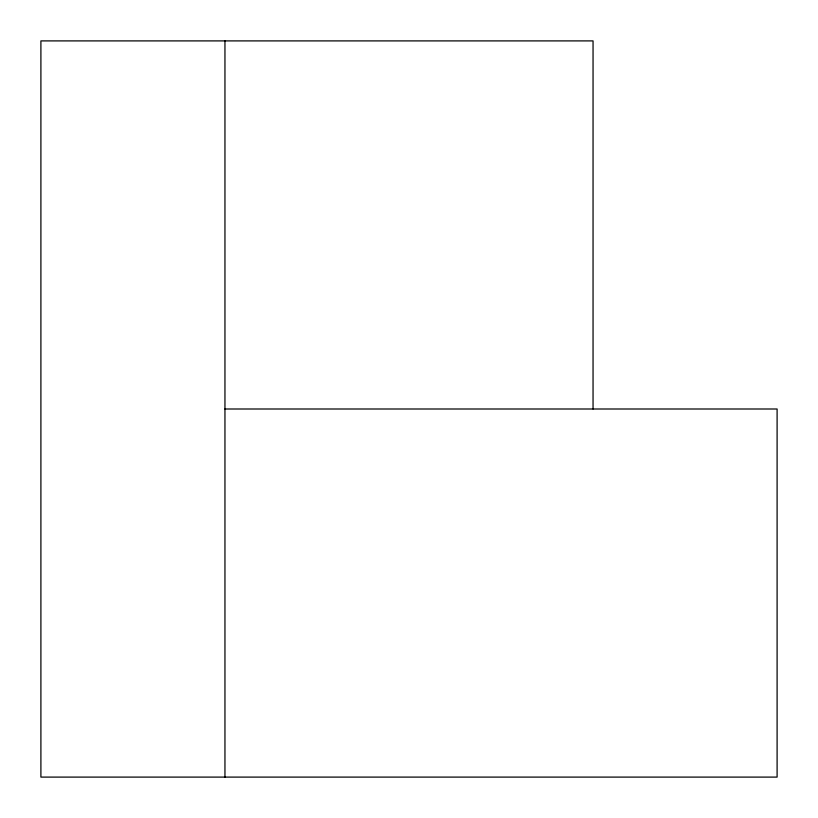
<?xml version="1.0" encoding="UTF-8"?>
<svg xmlns="http://www.w3.org/2000/svg" width="818" height="818" viewBox="0 0 818 818"><rect width="100%" height="100%" fill="white"/><g stroke="black" fill="none" stroke-linecap="round" stroke-linejoin="round"><path stroke-width="1.23" d="M224.95 409L777.1 409L777.1 777.1L40.9 777.1L40.9 40.9L593.05 40.9L593.05 409M224.95 40.9L224.95 777.1"/></g></svg>
